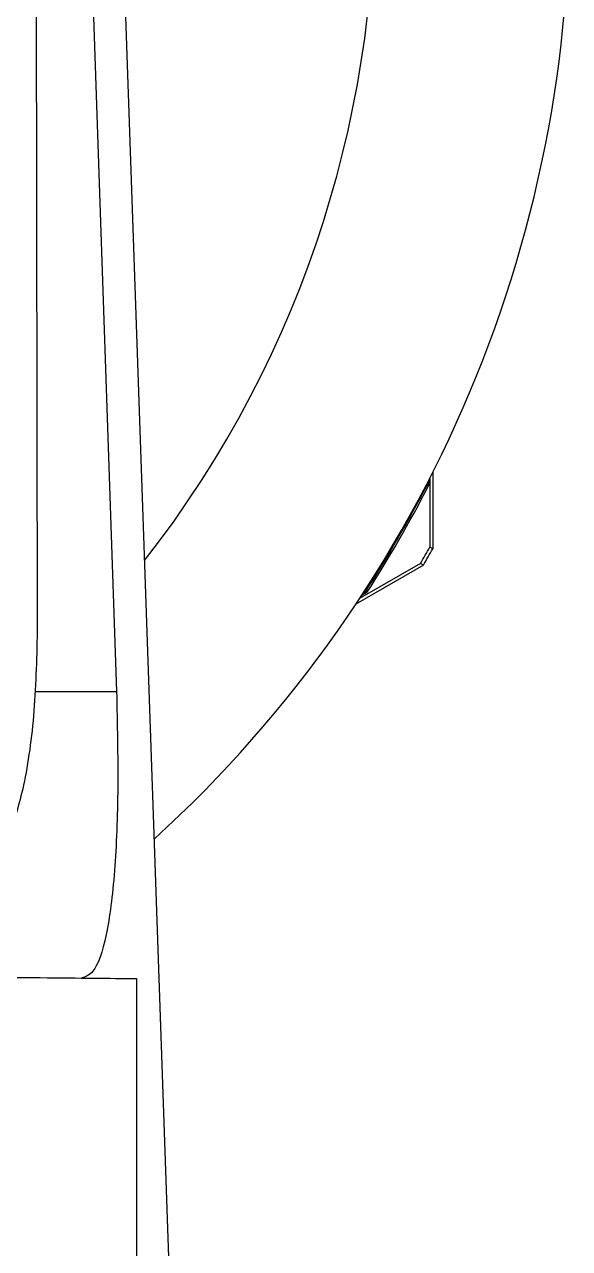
# Model space of a CAD drawing. Header units: millimetres. Extents: x 2301 to 4250, y 838 to 2217.
# Drawn here: x 3112.32 to 3121.82, y 1038.66 to 1059.97 of the extents above; entities that cross this region are included whole.
import ezdxf

# ---------------------------------------------------------------- set-up
doc = ezdxf.new("R2010")
doc.units = ezdxf.units.MM

msp = doc.modelspace()

# ---------------------------------------------------------------- linework, layer by layer
at = {"color": 7, "linetype": 'Continuous', "lineweight": 25}
for p, q in [((3114.846, 1038.339), (3112.891, 1094.339)), ((3112.484, 1086.496), (3112.546, 1049.496)), ((3112.659, 1085.356), (3113.927, 1048.356)), ((3119.388, 1052.079), (3119.388, 1050.872)), ((3119.438, 1052.178), (3119.438, 1050.842)), ((3119.337, 1051.981), (3119.337, 1051.952)), ((3119.363, 1051.937), (3119.337, 1051.952)), ((3119.363, 1052.03), (3119.363, 1051.937)), ((3119.438, 1050.842), (3119.388, 1050.872)), ((3119.274, 1050.558), (3118.097, 1049.878)), ((3119.224, 1050.588), (3118.16, 1049.974)), ((3119.274, 1050.558), (3119.224, 1050.588)), ((3118.289, 1050.078), (3118.192, 1050.022)), ((3118.264, 1050.093), (3118.223, 1050.069)), ((3118.289, 1050.078), (3118.264, 1050.093)), ((3112.5, 1048.356), (3113.927, 1048.356)), ((3114.272, 1043.356), (3114.272, 1038.356))]:
    msp.add_line(p, q, dxfattribs=at)
for centre, radius, start, end in [((3099.651, 1062.176), 22.17, 312.3514, 51.6483), ((3099.422, 1062.312), 19.004, 322.0923, 41.9074), ((3099.337, 1062.26), 22.5, 327.2661, 332.7339), ((3099.362, 1062.245), 22.5, 327.2661, 332.7339), ((3099.388, 1062.23), 23, 329.5918, 330.4081), ((3099.438, 1062.2), 23, 329.5918, 330.4081)]:
    msp.add_arc(centre, radius, start, end, dxfattribs=at)
for points, knots in [([(3112.546, 1049.496), (3112.535, 1048.995), (3112.513, 1047.992), (3112.329, 1046.7), (3112.059, 1045.828), (3111.807, 1045.522), (3111.664, 1045.505), (3111.632, 1045.501)], [0, 0, 0, 0, 0.251176, 0.502957, 0.733145, 0.939637, 1, 1, 1, 1]), ([(3113.927, 1048.356), (3113.939, 1047.794), (3113.964, 1046.671), (3113.905, 1045.175), (3113.761, 1044.046), (3113.553, 1043.448), (3113.384, 1043.389), (3113.317, 1043.366)], [0, 0, 0, 0, 0.214435, 0.428838, 0.643997, 0.859437, 1, 1, 1, 1])]:
    msp.add_open_spline(points, degree=3, knots=knots, dxfattribs=at)
msp.add_open_spline([(3038.598, 1043.481), (3041.657, 1043.481), (3047.773, 1043.481), (3056.826, 1043.478), (3065.619, 1043.473), (3074.025, 1043.466), (3081.92, 1043.457), (3089.187, 1043.446), (3095.72, 1043.434), (3101.421, 1043.42), (3106.213, 1043.406), (3110, 1043.39), (3112.825, 1043.373), (3113.79, 1043.362), (3114.272, 1043.356)], degree=3, dxfattribs=at)

doc.saveas('drawing.dxf')
